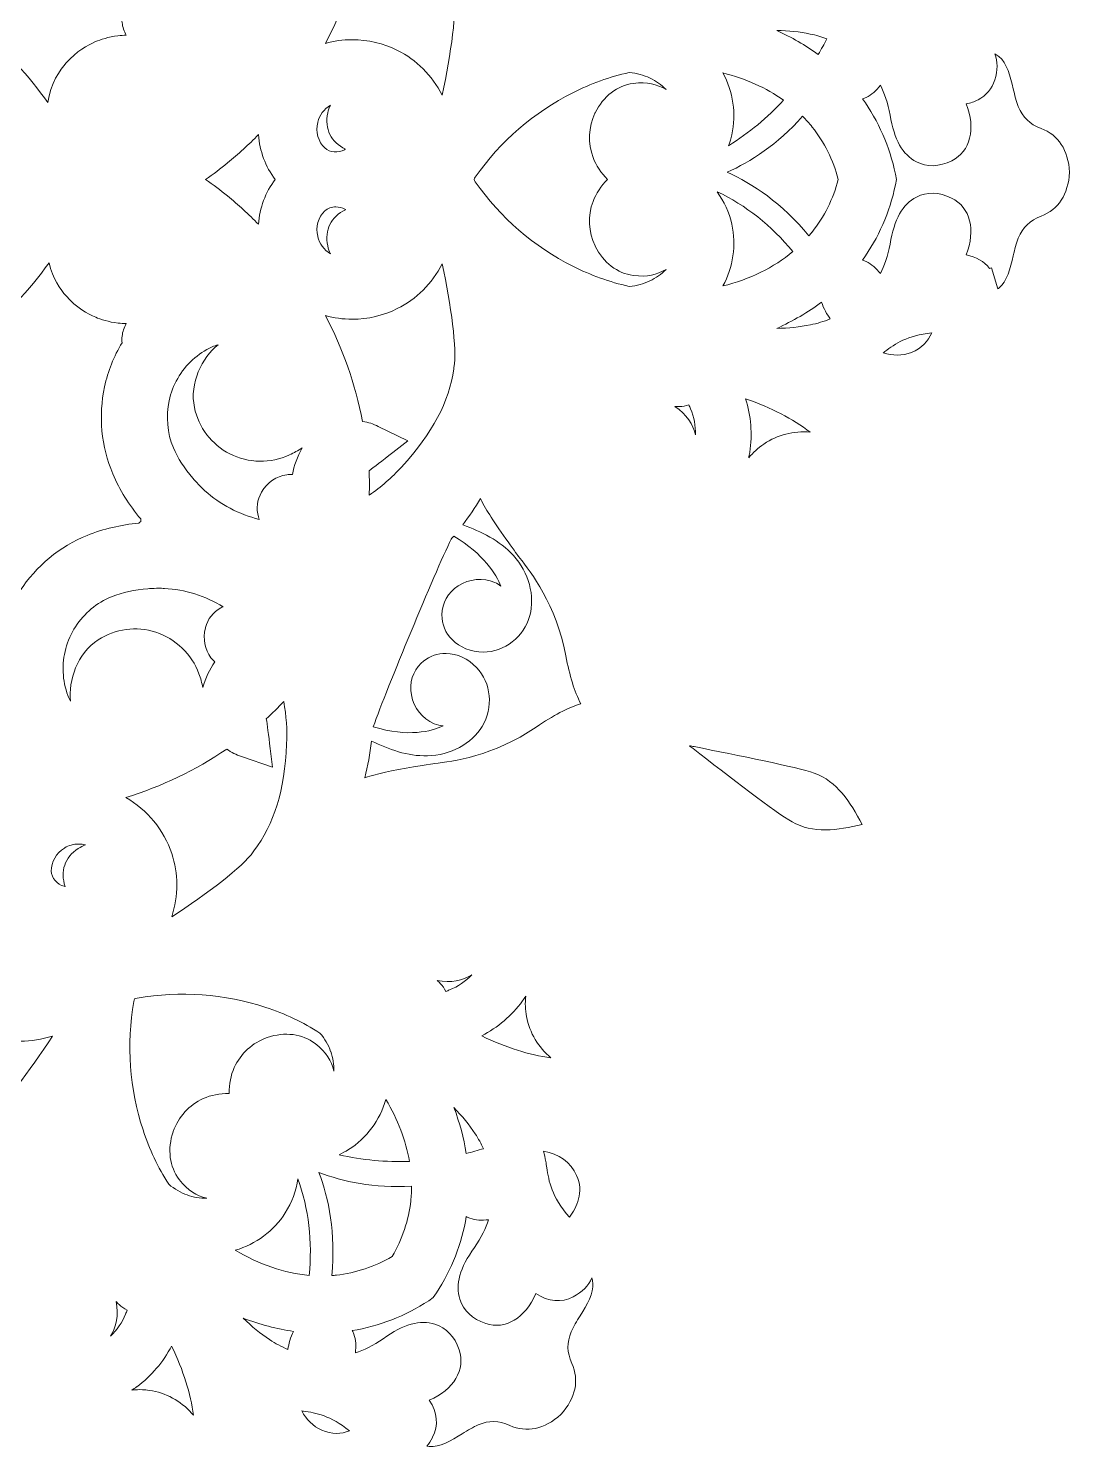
# Model space of a CAD drawing. Header units: millimetres. Extents: x -880 to 1612, y -870 to 417.
# Drawn here: x 793 to 969.1, y -126.2 to 113.9 of the extents above; entities that cross this region are included whole.
import ezdxf

# ---------------------------------------------------------------- set-up
doc = ezdxf.new("R2010")
doc.units = ezdxf.units.MM
doc.header["$MEASUREMENT"] = 0
doc.layers.add('Layer 6', color=7, linetype='Continuous')

msp = doc.modelspace()

# ---------------------------------------------------------------- linework, layer by layer
at = {"layer": 'Layer 6', "lineweight": 0}
for points, knots in [([(707.45, 221.88), (712.34, 220.82), (717.57, 221.31), (722.17, 223.27), (724.89, 224.44), (727.46, 226.03), (729.81, 227.99), (729.95, 227.99), (730.09, 228), (730.23, 228.01), (730.33, 227.91), (730.42, 227.8), (730.51, 227.69), (730.79, 224.65), (731.49, 221.7), (732.59, 218.93), (734.45, 214.31), (737.8, 210.28), (741.99, 207.57), (744.26, 206.1), (746.74, 205.04), (749.38, 204.39), (749.61, 204.11), (749.87, 203.85), (750.15, 203.63), (750.74, 203.14), (751.43, 202.8), (752.16, 202.61), (751.83, 202.28), (751.52, 201.93), (751.22, 201.55), (750.2, 200.26), (749.58, 199.01), (749.24, 198.17), (748.71, 196.84), (748.1, 194.72), (748.27, 192.15), (748.38, 190.33), (748.98, 186.86), (751.84, 184.08), (754.33, 181.58), (758.02, 180.28), (761.44, 180.66), (762.03, 180.71), (762.62, 180.81), (763.2, 180.96), (763.2, 180.96), (762.03, 178), (762.03, 178), (762.03, 178), (764.99, 179.17), (764.99, 179.17), (764.84, 178.59), (764.74, 178.02), (764.7, 177.45), (764.31, 173.99), (765.61, 170.3), (768.09, 167.83), (770.9, 164.95), (774.34, 164.35), (776.14, 164.24), (778.75, 164.07), (780.89, 164.68), (782.23, 165.22), (783.05, 165.56), (784.31, 166.18), (785.61, 167.21), (785.97, 167.5), (786.32, 167.8), (786.64, 168.12), (786.83, 167.39), (787.18, 166.7), (787.66, 166.12), (787.89, 165.83), (788.14, 165.58), (788.42, 165.35), (789.07, 162.71), (790.13, 160.23), (791.6, 157.97), (794.31, 153.77), (798.35, 150.42), (802.99, 148.54), (805.74, 147.45), (808.68, 146.76), (811.73, 146.48), (811.83, 146.39), (811.94, 146.29), (812.05, 146.2), (812.04, 146.06), (812.03, 145.92), (812.02, 145.78), (810.06, 143.42), (808.47, 140.85), (807.28, 138.11), (805.34, 133.53), (804.85, 128.31), (805.91, 123.43), (806.47, 120.79), (807.47, 118.28), (808.88, 115.96), (808.84, 115.6), (808.84, 115.23), (808.88, 114.87), (808.96, 114.11), (809.2, 113.38), (809.59, 112.74), (809.12, 112.73), (808.65, 112.7), (808.18, 112.65), (806.55, 112.46), (805.22, 112.01), (804.39, 111.66), (803.07, 111.1), (801.14, 110.02), (799.44, 108.08), (798.39, 106.9), (796.72, 104.56), (796.33, 101.34), (793.12, 105.83), (789.4, 110.2), (784.35, 112.88), (782.28, 113.97), (780.06, 114.71), (777.75, 115.07), (779.59, 116.53), (781.15, 118.25), (782.42, 120.23), (785.8, 125.49), (786.79, 131.73), (787.36, 137.7), (787.6, 140.24), (787.76, 142.83), (787.92, 145.34), (787.92, 145.34), (787.92, 145.41), (787.92, 145.41), (787.97, 146.13), (788.02, 146.87), (788.06, 147.61), (788.15, 148.1), (788.81, 151.92), (789.16, 153.32), (789.16, 153.32), (789.51, 154.73), (789.51, 154.73), (789.51, 154.73), (788.11, 155.15), (788.11, 155.15), (786.73, 155.56), (783.09, 156.94), (782.63, 157.12), (782.02, 157.43), (781.42, 157.74), (780.81, 158.04), (780.81, 158.04), (780.6, 158.15), (780.6, 158.15), (778.37, 159.29), (776.07, 160.47), (773.75, 161.55), (768.33, 164.1), (762.45, 166.43), (756.2, 166.2), (753.86, 166.11), (751.57, 165.64), (749.39, 164.8), (750.25, 166.98), (750.75, 169.26), (750.86, 171.6), (751.15, 177.84), (748.89, 183.75), (746.4, 189.2), (745.33, 191.53), (744.18, 193.85), (743.06, 196.1), (742.73, 196.76), (742.39, 197.44), (742.06, 198.13), (741.9, 198.57), (740.98, 201.2), (740.61, 202.2), (740.61, 202.2), (740.18, 203.37), (740.18, 203.37), (740.18, 203.37), (738.94, 203.17), (738.94, 203.17), (737.89, 203.01), (735.13, 202.52), (734.68, 202.43), (733.96, 202.39), (733.24, 202.36), (732.51, 202.32), (732.51, 202.32), (732.42, 202.31), (732.42, 202.31), (729.92, 202.19), (727.33, 202.05), (724.78, 201.84), (718.81, 201.33), (712.55, 200.4), (707.25, 197.08), (705.27, 195.84), (703.53, 194.29), (702.05, 192.47), (701.71, 194.78), (701, 197), (699.93, 199.09), (697.06, 204.64), (692.15, 208.62), (687.27, 212.1), (687.06, 212.24), (686.86, 212.39), (686.65, 212.54), (689.22, 213.14), (691.08, 214.49), (692.09, 215.39), (694.05, 217.11), (695.13, 219.04), (695.7, 220.37), (696.04, 221.2), (696.49, 222.52), (696.69, 224.18), (696.74, 224.64), (696.76, 225.1), (696.77, 225.55), (697.42, 225.17), (698.14, 224.93), (698.89, 224.85), (699.25, 224.81), (699.62, 224.81), (699.99, 224.85), (702.31, 223.44), (704.81, 222.44), (707.45, 221.88)], [0, 0, 0, 0, 1, 1, 1, 2, 2, 2, 3, 3, 3, 4, 4, 4, 5, 5, 5, 6, 6, 6, 7, 7, 7, 8, 8, 8, 9, 9, 9, 10, 10, 10, 11, 11, 11, 12, 12, 12, 13, 13, 13, 14, 14, 14, 15, 15, 15, 16, 16, 16, 17, 17, 17, 18, 18, 18, 19, 19, 19, 20, 20, 20, 21, 21, 21, 22, 22, 22, 23, 23, 23, 24, 24, 24, 25, 25, 25, 26, 26, 26, 27, 27, 27, 28, 28, 28, 29, 29, 29, 30, 30, 30, 31, 31, 31, 32, 32, 32, 33, 33, 33, 34, 34, 34, 35, 35, 35, 36, 36, 36, 37, 37, 37, 38, 38, 38, 39, 39, 39, 40, 40, 40, 41, 41, 41, 42, 42, 42, 43, 43, 43, 44, 44, 44, 45, 45, 45, 46, 46, 46, 47, 47, 47, 48, 48, 48, 49, 49, 49, 50, 50, 50, 51, 51, 51, 52, 52, 52, 53, 53, 53, 54, 54, 54, 55, 55, 55, 56, 56, 56, 57, 57, 57, 58, 58, 58, 59, 59, 59, 60, 60, 60, 61, 61, 61, 62, 62, 62, 63, 63, 63, 64, 64, 64, 65, 65, 65, 66, 66, 66, 67, 67, 67, 68, 68, 68, 69, 69, 69, 70, 70, 70, 71, 71, 71, 72, 72, 72, 73, 73, 73, 74, 74, 74, 75, 75, 75, 76, 76, 76, 77, 77, 77, 78, 78, 78, 78]), ([(849.56, 129.26), (850.48, 129.42), (851.36, 129.7), (852.2, 130.11), (852.2, 130.11), (857.19, 132.55), (857.19, 132.55), (857.19, 132.55), (854.69, 134.52), (854.69, 134.52), (852.76, 136.03), (851.48, 137.02), (850.65, 137.61), (850.72, 138.97), (850.73, 140.36), (850.67, 141.76), (852.69, 140.36), (854.52, 138.76), (856.13, 137), (861.41, 131.22), (864.21, 125.93), (864.96, 120.34), (864.96, 120.34), (864.99, 120.15), (864.99, 120.15), (865.57, 117.07), (864.5, 109.59), (863.03, 102.62), (861.3, 105.95), (858.63, 108.63), (855.45, 110.18), (853.12, 111.36), (850.47, 111.98), (847.79, 111.98), (846.23, 111.98), (844.72, 111.78), (843.26, 111.37), (846.22, 116.98), (848.33, 122.98), (849.56, 129.26)], [0, 0, 0, 0, 1, 1, 1, 2, 2, 2, 3, 3, 3, 4, 4, 4, 5, 5, 5, 6, 6, 6, 7, 7, 7, 8, 8, 8, 9, 9, 9, 10, 10, 10, 11, 11, 11, 12, 12, 12, 13, 13, 13, 13]), ([(928.1, 112.14), (927.63, 111.25), (927.14, 110.37), (926.62, 109.5), (924.48, 111.06), (922.11, 112.42), (919.6, 113.54), (921.59, 113.51), (923.48, 113.32), (925.28, 112.95), (926.26, 112.75), (927.2, 112.48), (928.1, 112.14)], [0, 0, 0, 0, 1, 1, 1, 2, 2, 2, 3, 3, 3, 4, 4, 4, 4]), ([(964.32, 82.14), (962.4, 81.4), (961.21, 80.26), (960.47, 78.43), (960.12, 77.56), (959.87, 76.54), (959.62, 75.45), (959.11, 73.31), (958.58, 71.09), (957.17, 69.98), (957.12, 69.93), (957.07, 69.9), (957.01, 69.86), (957.01, 69.86), (955.92, 73.4), (955.92, 73.4), (955.92, 73.4), (955.59, 73.3), (955.59, 73.3), (954.69, 74.48), (953.32, 75.28), (951.65, 75.6), (953.3, 79.77), (952.35, 83.63), (949.18, 85.2), (947.04, 86.24), (945.03, 86.3), (943.22, 85.36), (940.89, 84.16), (939.48, 81.64), (938.78, 77.43), (938.44, 75.4), (937.79, 73.71), (937.14, 72.42), (936.47, 73.33), (935.64, 74.03), (934.73, 74.47), (934.53, 74.56), (934.33, 74.64), (934.12, 74.71), (936.8, 78.45), (938.71, 82.81), (939.68, 87.43), (939.68, 87.43), (939.87, 88.35), (939.87, 88.35), (939.87, 88.35), (939.68, 89.27), (939.68, 89.27), (938.71, 93.89), (936.8, 98.25), (934.12, 101.99), (934.33, 102.06), (934.53, 102.14), (934.73, 102.23), (935.64, 102.67), (936.47, 103.37), (937.14, 104.28), (937.79, 102.99), (938.44, 101.29), (938.78, 99.25), (939.48, 95.05), (940.89, 92.54), (943.22, 91.34), (945.03, 90.4), (947.05, 90.46), (949.22, 91.52), (952.37, 93.08), (953.3, 96.94), (951.65, 101.12), (952.38, 101.26), (953.05, 101.49), (953.65, 101.81), (955.04, 102.54), (956.05, 103.74), (956.49, 105.18), (956.99, 106.81), (956.99, 108.29), (956.5, 109.6), (956.73, 109.47), (956.95, 109.32), (957.17, 109.14), (958.58, 108.02), (959.11, 105.81), (959.62, 103.66), (959.87, 102.58), (960.12, 101.56), (960.47, 100.68), (961.21, 98.86), (962.39, 97.72), (964.32, 96.98), (967.27, 95.84), (968.89, 93.35), (969.15, 89.56), (968.89, 85.77), (967.27, 83.28), (964.32, 82.14)], [0, 0, 0, 0, 1, 1, 1, 2, 2, 2, 3, 3, 3, 4, 4, 4, 5, 5, 5, 6, 6, 6, 7, 7, 7, 8, 8, 8, 9, 9, 9, 10, 10, 10, 11, 11, 11, 12, 12, 12, 13, 13, 13, 14, 14, 14, 15, 15, 15, 16, 16, 16, 17, 17, 17, 18, 18, 18, 19, 19, 19, 20, 20, 20, 21, 21, 21, 22, 22, 22, 23, 23, 23, 24, 24, 24, 25, 25, 25, 26, 26, 26, 27, 27, 27, 28, 28, 28, 29, 29, 29, 30, 30, 30, 31, 31, 31, 32, 32, 32, 32]), ([(888.54, 92.06), (889.06, 90.7), (889.9, 89.44), (890.99, 88.35), (889.89, 87.26), (889.05, 85.99), (888.53, 84.61), (887.63, 82.2), (887.75, 79.47), (888.87, 77.12), (888.87, 77.12), (888.89, 77.07), (888.89, 77.07), (890.29, 74.27), (892.64, 72.46), (895.34, 72.11), (897.78, 71.79), (899.25, 72.23), (900.88, 73.14), (900.09, 72.34), (899.15, 71.67), (898.14, 71.19), (897.11, 70.69), (895.91, 70.37), (894.66, 70.26), (891.34, 71), (888.13, 72.15), (885.09, 73.68), (878.56, 76.97), (872.87, 81.9), (868.61, 87.95), (868.54, 88.08), (868.48, 88.22), (868.41, 88.35), (868.47, 88.48), (868.54, 88.61), (868.61, 88.75), (872.86, 94.79), (878.57, 99.73), (885.1, 103.02), (888.13, 104.55), (891.34, 105.7), (894.66, 106.44), (895.91, 106.33), (897.12, 106.01), (898.17, 105.5), (899.17, 105.02), (900.1, 104.35), (900.88, 103.56), (899.27, 104.46), (897.81, 104.91), (895.34, 104.59), (892.64, 104.24), (890.29, 102.43), (888.88, 99.6), (888.88, 99.6), (888.86, 99.56), (888.86, 99.56), (887.75, 97.23), (887.63, 94.5), (888.54, 92.06)], [0, 0, 0, 0, 1, 1, 1, 2, 2, 2, 3, 3, 3, 4, 4, 4, 5, 5, 5, 6, 6, 6, 7, 7, 7, 8, 8, 8, 9, 9, 9, 10, 10, 10, 11, 11, 11, 12, 12, 12, 13, 13, 13, 14, 14, 14, 15, 15, 15, 16, 16, 16, 17, 17, 17, 18, 18, 18, 19, 19, 19, 20, 20, 20, 20]), ([(920.77, 101.75), (918.03, 98.81), (914.91, 96.22), (911.46, 94.06), (911.68, 94.66), (911.87, 95.28), (912.01, 95.91), (912.8, 99.43), (912.25, 103.2), (910.49, 106.37), (914.32, 105.42), (917.83, 103.83), (920.77, 101.75)], [0, 0, 0, 0, 1, 1, 1, 2, 2, 2, 3, 3, 3, 4, 4, 4, 4]), ([(841.96, 97.99), (841.96, 97.99), (841.98, 98.06), (841.98, 98.06), (842.24, 99.2), (843.02, 100.22), (844.12, 100.92), (843.92, 100.51), (843.76, 100.07), (843.66, 99.6), (843.09, 96.88), (844.2, 94.67), (846.66, 93.48), (846.64, 93.46), (846.62, 93.45), (846.61, 93.45), (846.61, 93.45), (846.5, 93.38), (846.5, 93.38), (845.51, 92.76), (843.98, 92.9), (843.15, 93.68), (842.05, 94.71), (841.57, 96.44), (841.96, 97.99)], [0, 0, 0, 0, 1, 1, 1, 2, 2, 2, 3, 3, 3, 4, 4, 4, 5, 5, 5, 6, 6, 6, 7, 7, 7, 8, 8, 8, 8]), ([(925.6, 97.22), (927.63, 94.69), (929.16, 91.63), (930.02, 88.35), (929.16, 85.07), (927.63, 82), (925.58, 79.45), (925.58, 79.45), (925.57, 79.44), (925.57, 79.44), (925.41, 79.23), (925.23, 79.03), (925.05, 78.82), (920.48, 84.37), (915.51, 87.64), (911.23, 89.56), (915.17, 91.33), (919.71, 94.25), (923.97, 99.04), (924.55, 98.46), (925.1, 97.86), (925.6, 97.22)], [0, 0, 0, 0, 1, 1, 1, 2, 2, 2, 3, 3, 3, 4, 4, 4, 5, 5, 5, 6, 6, 6, 7, 7, 7, 7]), ([(834.78, 88.35), (833.12, 86.18), (832.14, 83.54), (831.95, 80.77), (830.28, 82.46), (828.53, 84.06), (826.7, 85.56), (825.51, 86.52), (824.28, 87.46), (823.01, 88.35), (824.28, 89.24), (825.51, 90.18), (826.7, 91.15), (828.53, 92.64), (830.28, 94.24), (831.95, 95.93), (832.14, 93.16), (833.12, 90.51), (834.78, 88.35)], [0, 0, 0, 0, 1, 1, 1, 2, 2, 2, 3, 3, 3, 4, 4, 4, 5, 5, 5, 6, 6, 6, 6]), ([(910.49, 70.33), (912.25, 73.49), (912.8, 77.25), (912.01, 80.79), (911.57, 82.78), (910.71, 84.65), (909.51, 86.28), (914.37, 84), (918.7, 80.56), (922.33, 76.15), (919.12, 73.47), (915.03, 71.45), (910.49, 70.33)], [0, 0, 0, 0, 1, 1, 1, 2, 2, 2, 3, 3, 3, 4, 4, 4, 4]), ([(841.96, 78.73), (841.57, 80.26), (842.05, 81.99), (843.16, 83.03), (843.16, 83.03), (843.16, 83.03), (843.16, 83.03), (843.62, 83.46), (844.31, 83.71), (845.05, 83.71), (845.59, 83.71), (846.1, 83.57), (846.53, 83.3), (846.53, 83.3), (846.64, 83.24), (846.64, 83.24), (846.64, 83.23), (846.65, 83.23), (846.66, 83.23), (844.19, 82.03), (843.09, 79.81), (843.67, 77.1), (843.77, 76.63), (843.92, 76.19), (844.12, 75.77), (843.03, 76.47), (842.24, 77.51), (841.97, 78.67), (841.97, 78.67), (841.96, 78.73), (841.96, 78.73)], [0, 0, 0, 0, 1, 1, 1, 2, 2, 2, 3, 3, 3, 4, 4, 4, 5, 5, 5, 6, 6, 6, 7, 7, 7, 8, 8, 8, 9, 9, 9, 10, 10, 10, 10]), ([(791.6, 18.74), (790.14, 16.47), (789.07, 13.99), (788.42, 11.35), (788.14, 11.12), (787.88, 10.86), (787.65, 10.58), (787.17, 9.99), (786.83, 9.3), (786.65, 8.57), (786.31, 8.9), (785.96, 9.21), (785.59, 9.51), (784.3, 10.53), (783.04, 11.15), (782.21, 11.49), (780.87, 12.03), (778.75, 12.63), (776.18, 12.46), (774.36, 12.35), (770.9, 11.75), (768.11, 8.89), (765.62, 6.4), (764.31, 2.71), (764.69, -0.71), (764.74, -1.3), (764.84, -1.89), (764.99, -2.47), (764.99, -2.47), (762.03, -1.3), (762.03, -1.3), (762.03, -1.3), (763.2, -4.26), (763.2, -4.26), (762.63, -4.11), (762.05, -4.01), (761.48, -3.97), (758.02, -3.58), (754.33, -4.88), (751.86, -7.36), (748.98, -10.16), (748.38, -13.61), (748.28, -15.4), (748.1, -18.01), (748.71, -20.15), (749.25, -21.49), (749.59, -22.32), (750.21, -23.58), (751.24, -24.88), (751.53, -25.24), (751.84, -25.58), (752.16, -25.91), (751.42, -26.1), (750.74, -26.44), (750.15, -26.92), (749.87, -27.15), (749.61, -27.41), (749.38, -27.69), (746.75, -28.33), (744.27, -29.4), (742, -30.87), (737.8, -33.57), (734.45, -37.62), (732.57, -42.26), (731.49, -45.01), (730.79, -47.95), (730.51, -50.99), (730.42, -51.1), (730.33, -51.21), (730.23, -51.31), (730.09, -51.3), (729.95, -51.29), (729.81, -51.29), (727.45, -49.33), (724.88, -47.74), (722.14, -46.55), (717.56, -44.61), (712.34, -44.12), (707.46, -45.18), (704.82, -45.74), (702.31, -46.74), (699.99, -48.15), (699.63, -48.11), (699.27, -48.11), (698.91, -48.15), (698.15, -48.23), (697.42, -48.47), (696.77, -48.86), (696.76, -48.39), (696.73, -47.92), (696.68, -47.45), (696.49, -45.82), (696.04, -44.49), (695.69, -43.66), (695.13, -42.34), (694.05, -40.41), (692.11, -38.71), (691.03, -37.74), (688.95, -36.24), (686.1, -35.72), (690.97, -32.32), (695.85, -28.41), (698.75, -22.94), (699.85, -20.87), (700.58, -18.66), (700.95, -16.34), (702.4, -18.18), (704.13, -19.74), (706.1, -21.01), (711.36, -24.39), (717.61, -25.38), (723.57, -25.95), (726.12, -26.19), (728.72, -26.35), (731.22, -26.51), (731.22, -26.51), (731.43, -26.52), (731.43, -26.52), (732.1, -26.57), (732.79, -26.61), (733.48, -26.65), (733.93, -26.74), (736.67, -27.26), (737.72, -27.44), (737.72, -27.44), (738.96, -27.65), (738.96, -27.65), (738.96, -27.65), (739.4, -26.48), (739.4, -26.48), (739.78, -25.49), (740.74, -22.85), (740.89, -22.42), (741.22, -21.77), (741.55, -21.12), (741.87, -20.49), (741.87, -20.49), (741.92, -20.4), (741.92, -20.4), (743.06, -18.17), (744.23, -15.87), (745.33, -13.54), (747.87, -8.12), (750.2, -2.24), (749.97, 4.01), (749.88, 6.35), (749.42, 8.63), (748.57, 10.82), (750.75, 9.96), (753.03, 9.46), (755.37, 9.35), (761.61, 9.06), (767.52, 11.32), (772.97, 13.81), (775.3, 14.88), (777.62, 16.03), (779.87, 17.15), (780.54, 17.48), (781.22, 17.82), (781.91, 18.16), (782.37, 18.33), (786.01, 19.67), (787.4, 20.07), (787.4, 20.07), (788.79, 20.47), (788.79, 20.47), (788.79, 20.47), (788.46, 21.88), (788.46, 21.88), (788.13, 23.29), (787.51, 27.13), (787.43, 27.62), (787.39, 28.36), (787.35, 29.1), (787.31, 29.82), (787.31, 29.82), (787.31, 29.89), (787.31, 29.89), (787.18, 32.38), (787.05, 34.96), (786.83, 37.52), (786.32, 43.5), (785.4, 49.75), (782.07, 55.05), (780.83, 57.03), (779.28, 58.77), (777.46, 60.25), (779.78, 60.59), (782, 61.3), (784.08, 62.37), (789.33, 65.09), (793.18, 69.63), (796.52, 74.24), (797.1, 71.6), (798.5, 69.68), (799.41, 68.65), (801.13, 66.68), (803.08, 65.6), (804.41, 65.03), (805.23, 64.69), (806.56, 64.24), (808.21, 64.05), (808.67, 64), (809.13, 63.97), (809.59, 63.96), (809.2, 63.32), (808.96, 62.59), (808.88, 61.84), (808.84, 61.47), (808.84, 61.11), (808.88, 60.74), (807.47, 58.42), (806.47, 55.92), (805.91, 53.28), (804.85, 48.39), (805.34, 43.17), (807.3, 38.56), (808.47, 35.84), (810.06, 33.28), (812.02, 30.92), (812.03, 30.78), (812.04, 30.64), (812.05, 30.5), (811.94, 30.41), (811.83, 30.31), (811.73, 30.22), (808.68, 29.94), (805.73, 29.24), (802.96, 28.15), (798.34, 26.28), (794.31, 22.94), (791.6, 18.74)], [0, 0, 0, 0, 1, 1, 1, 2, 2, 2, 3, 3, 3, 4, 4, 4, 5, 5, 5, 6, 6, 6, 7, 7, 7, 8, 8, 8, 9, 9, 9, 10, 10, 10, 11, 11, 11, 12, 12, 12, 13, 13, 13, 14, 14, 14, 15, 15, 15, 16, 16, 16, 17, 17, 17, 18, 18, 18, 19, 19, 19, 20, 20, 20, 21, 21, 21, 22, 22, 22, 23, 23, 23, 24, 24, 24, 25, 25, 25, 26, 26, 26, 27, 27, 27, 28, 28, 28, 29, 29, 29, 30, 30, 30, 31, 31, 31, 32, 32, 32, 33, 33, 33, 34, 34, 34, 35, 35, 35, 36, 36, 36, 37, 37, 37, 38, 38, 38, 39, 39, 39, 40, 40, 40, 41, 41, 41, 42, 42, 42, 43, 43, 43, 44, 44, 44, 45, 45, 45, 46, 46, 46, 47, 47, 47, 48, 48, 48, 49, 49, 49, 50, 50, 50, 51, 51, 51, 52, 52, 52, 53, 53, 53, 54, 54, 54, 55, 55, 55, 56, 56, 56, 57, 57, 57, 58, 58, 58, 59, 59, 59, 60, 60, 60, 61, 61, 61, 62, 62, 62, 63, 63, 63, 64, 64, 64, 65, 65, 65, 66, 66, 66, 67, 67, 67, 68, 68, 68, 69, 69, 69, 70, 70, 70, 71, 71, 71, 72, 72, 72, 73, 73, 73, 74, 74, 74, 75, 75, 75, 76, 76, 76, 77, 77, 77, 77]), ([(843.26, 65.32), (844.71, 64.92), (846.23, 64.71), (847.78, 64.71), (850.46, 64.71), (853.11, 65.34), (855.42, 66.51), (858.63, 68.07), (861.3, 70.75), (863.04, 74.08), (864.5, 67.11), (865.57, 59.62), (864.99, 56.52), (864.99, 56.52), (864.96, 56.31), (864.96, 56.31), (864.21, 50.76), (861.41, 45.48), (856.13, 39.7), (854.52, 37.94), (852.69, 36.34), (850.67, 34.94), (850.73, 36.34), (850.72, 37.73), (850.65, 39.09), (851.48, 39.68), (852.76, 40.67), (854.69, 42.18), (854.69, 42.18), (857.18, 44.15), (857.18, 44.15), (857.18, 44.15), (852.2, 46.59), (852.2, 46.59), (851.38, 46.99), (850.5, 47.27), (849.56, 47.43), (848.33, 53.71), (846.22, 59.72), (843.26, 65.32)], [0, 0, 0, 0, 1, 1, 1, 2, 2, 2, 3, 3, 3, 4, 4, 4, 5, 5, 5, 6, 6, 6, 7, 7, 7, 8, 8, 8, 9, 9, 9, 10, 10, 10, 11, 11, 11, 12, 12, 12, 13, 13, 13, 13]), ([(925.29, 63.75), (925.29, 63.75), (925.29, 63.75), (925.29, 63.75), (923.48, 63.38), (921.6, 63.19), (919.6, 63.16), (922.34, 64.38), (924.9, 65.88), (927.19, 67.61), (927.53, 66.49), (928.12, 65.52), (928.65, 64.76), (927.59, 64.33), (926.46, 63.99), (925.29, 63.75)], [0, 0, 0, 0, 1, 1, 1, 2, 2, 2, 3, 3, 3, 4, 4, 4, 5, 5, 5, 5]), ([(837.69, 38.46), (837.37, 38.47), (837.04, 38.45), (836.72, 38.4), (834.95, 38.15), (833.52, 37.16), (832.46, 35.44), (831.7, 34.18), (831.52, 32.7), (831.95, 31.26), (831.99, 31.12), (832.03, 30.99), (832.08, 30.86), (828.66, 31.7), (825.45, 33.38), (822.86, 35.7), (822.42, 36.09), (821.17, 37.43), (820.87, 37.77), (820.87, 37.77), (820.82, 37.83), (820.82, 37.83), (819.42, 39.48), (818.32, 41.21), (817.56, 42.98), (816.51, 45.46), (816.25, 48.28), (816.83, 50.93), (817.39, 53.56), (818.8, 56.01), (820.8, 57.83), (821.77, 58.73), (822.89, 59.47), (824.12, 60.04), (824.44, 60.18), (824.78, 60.3), (825.13, 60.4), (822.37, 58.19), (820.24, 53.92), (821.11, 49.76), (821.82, 46.39), (824, 43.53), (827.1, 41.93), (830.25, 40.34), (834.02, 40.28), (837.18, 41.76), (837.94, 42.1), (838.66, 42.5), (839.34, 42.96), (838.5, 41.48), (837.95, 39.97), (837.69, 38.46)], [0, 0, 0, 0, 1, 1, 1, 2, 2, 2, 3, 3, 3, 4, 4, 4, 5, 5, 5, 6, 6, 6, 7, 7, 7, 8, 8, 8, 9, 9, 9, 10, 10, 10, 11, 11, 11, 12, 12, 12, 13, 13, 13, 14, 14, 14, 15, 15, 15, 16, 16, 16, 17, 17, 17, 17]), ([(942.41, 59.09), (940.85, 58.49), (939.19, 58.5), (937.63, 59.05), (937.72, 59.11), (937.8, 59.17), (937.89, 59.24), (939.66, 60.53), (941.66, 61.99), (945.83, 62.38), (945.21, 61.03), (944.17, 59.76), (942.41, 59.09)], [0, 0, 0, 0, 1, 1, 1, 2, 2, 2, 3, 3, 3, 4, 4, 4, 4]), ([(917.42, 43.6), (916.45, 42.94), (915.59, 42.15), (914.86, 41.25), (914.93, 41.56), (914.99, 41.86), (915.04, 42.17), (915.04, 42.17), (915.05, 42.22), (915.05, 42.22), (915.51, 45.27), (915.26, 48.36), (914.35, 51.26), (918.7, 49.73), (922.31, 47.86), (925.25, 45.6), (922.52, 45.85), (919.71, 45.18), (917.42, 43.6)], [0, 0, 0, 0, 1, 1, 1, 2, 2, 2, 3, 3, 3, 4, 4, 4, 5, 5, 5, 6, 6, 6, 6]), ([(902.38, 49.95), (902.62, 49.93), (902.86, 49.92), (903.11, 49.93), (903.67, 49.95), (904.21, 50.05), (904.73, 50.22), (904.83, 50.01), (904.93, 49.79), (905.02, 49.56), (905.61, 48.17), (905.9, 46.63), (905.87, 45.13), (905.46, 46.87), (904.36, 48.63), (902.38, 49.95)], [0, 0, 0, 0, 1, 1, 1, 2, 2, 2, 3, 3, 3, 4, 4, 4, 5, 5, 5, 5]), ([(875.98, 24.53), (875.98, 24.53), (876.16, 24.3), (876.16, 24.3), (877.99, 21.96), (882.29, 16.47), (883.92, 7.8), (884.57, 4.39), (885.4, 1.71), (886.45, -0.32), (884.27, -1.01), (881.79, -2.32), (878.92, -4.28), (871.63, -9.25), (864.71, -10.09), (861.75, -10.45), (861.75, -10.45), (861.44, -10.49), (861.44, -10.49), (860.88, -10.58), (855.92, -11.35), (853.42, -11.91), (852.24, -12.17), (851.08, -12.49), (849.93, -12.85), (850.45, -10.86), (850.83, -8.79), (851.07, -6.64), (854.02, -8.04), (857.1, -9.22), (860.53, -9.14), (864.37, -9.05), (868.01, -7.1), (869.79, -4.17), (871.72, -0.99), (871.32, 3.2), (868.83, 5.8), (867.42, 7.28), (865.54, 8.15), (863.68, 8.19), (863.5, 8.19), (863.32, 8.18), (863.14, 8.17), (861.75, 8.08), (860.49, 7.51), (859.46, 6.51), (858.03, 5.14), (857.44, 3.19), (857.81, 1.15), (858.21, -1.01), (859.68, -2.88), (861.65, -3.71), (862.18, -3.94), (862.69, -4.05), (863.18, -4.07), (861.21, -5), (857.3, -6.05), (851.37, -4.23), (853.7, 2.35), (861.69, 21.62), (864.54, 27.53), (864.69, 27.7), (864.83, 27.86), (864.97, 28.03), (870.07, 24.97), (872.14, 21.56), (872.95, 19.55), (872.66, 19.79), (872.31, 20), (871.91, 20.17), (869.95, 21.03), (867.59, 20.81), (865.74, 19.61), (864, 18.48), (863, 16.7), (862.98, 14.72), (862.97, 13.1), (863.56, 11.64), (864.68, 10.51), (865.98, 9.19), (867.91, 8.42), (869.95, 8.42), (873.55, 8.4), (876.87, 11), (877.84, 14.59), (878.74, 17.9), (877.66, 21.87), (875.07, 24.73), (872.71, 27.33), (869.64, 28.75), (866.51, 29.95), (867.61, 31.39), (868.61, 32.87), (869.49, 34.36), (870.04, 33.29), (870.65, 32.24), (871.29, 31.23), (872.73, 28.96), (875.95, 24.57), (875.98, 24.53)], [0, 0, 0, 0, 1, 1, 1, 2, 2, 2, 3, 3, 3, 4, 4, 4, 5, 5, 5, 6, 6, 6, 7, 7, 7, 8, 8, 8, 9, 9, 9, 10, 10, 10, 11, 11, 11, 12, 12, 12, 13, 13, 13, 14, 14, 14, 15, 15, 15, 16, 16, 16, 17, 17, 17, 18, 18, 18, 19, 19, 19, 20, 20, 20, 21, 21, 21, 22, 22, 22, 23, 23, 23, 24, 24, 24, 25, 25, 25, 26, 26, 26, 27, 27, 27, 28, 28, 28, 29, 29, 29, 30, 30, 30, 31, 31, 31, 32, 32, 32, 33, 33, 33, 33]), ([(804.83, 10.47), (801.27, 8.14), (799.76, 3.62), (800.16, 0.09), (799.98, 0.4), (799.83, 0.73), (799.71, 1.05), (799.23, 2.34), (798.96, 3.67), (798.91, 5.01), (798.78, 7.69), (799.52, 10.42), (801, 12.69), (802.45, 14.96), (804.61, 16.76), (807.08, 17.76), (808.96, 18.5), (811.03, 18.96), (813.24, 19.13), (813.24, 19.13), (813.49, 19.15), (813.49, 19.15), (814.07, 19.18), (814.58, 19.2), (815.06, 19.2), (815.4, 19.2), (815.73, 19.19), (816.04, 19.17), (819.5, 18.99), (822.95, 17.9), (825.96, 16.08), (825.83, 16.02), (825.7, 15.96), (825.58, 15.89), (824.26, 15.18), (823.34, 14), (822.98, 12.56), (822.98, 12.56), (822.97, 12.51), (822.97, 12.51), (822.52, 10.58), (822.84, 8.88), (823.91, 7.46), (824.1, 7.2), (824.32, 6.96), (824.55, 6.73), (823.66, 5.48), (822.99, 4.03), (822.53, 2.39), (822.38, 3.19), (822.16, 3.98), (821.87, 4.74), (820.67, 8.04), (817.94, 10.67), (814.57, 11.78), (811.27, 12.83), (807.72, 12.36), (804.83, 10.47)], [0, 0, 0, 0, 1, 1, 1, 2, 2, 2, 3, 3, 3, 4, 4, 4, 5, 5, 5, 6, 6, 6, 7, 7, 7, 8, 8, 8, 9, 9, 9, 10, 10, 10, 11, 11, 11, 12, 12, 12, 13, 13, 13, 14, 14, 14, 15, 15, 15, 16, 16, 16, 17, 17, 17, 18, 18, 18, 19, 19, 19, 19]), ([(836.71, -7.18), (836.71, -7.18), (836.71, -7.18), (836.71, -7.18), (836.36, -15), (834.6, -20.72), (831.17, -25.21), (831.17, -25.21), (831.07, -25.36), (831.07, -25.36), (829.3, -27.95), (823.25, -32.48), (817.28, -36.37), (818.41, -32.79), (818.42, -29.01), (817.27, -25.66), (815.97, -21.7), (813.12, -18.26), (809.49, -16.2), (815.55, -14.33), (821.29, -11.58), (826.6, -8), (827.36, -8.54), (828.19, -8.97), (829.06, -9.27), (829.06, -9.27), (834.3, -11.08), (834.3, -11.08), (834.3, -11.08), (833.93, -7.91), (833.93, -7.91), (833.64, -5.48), (833.43, -3.88), (833.27, -2.88), (834.28, -1.96), (835.27, -0.98), (836.22, 0.05), (836.65, -2.37), (836.82, -4.8), (836.71, -7.18)], [0, 0, 0, 0, 1, 1, 1, 2, 2, 2, 3, 3, 3, 4, 4, 4, 5, 5, 5, 6, 6, 6, 7, 7, 7, 8, 8, 8, 9, 9, 9, 10, 10, 10, 11, 11, 11, 12, 12, 12, 13, 13, 13, 13]), ([(905.64, -7.59), (912.98, -9.05), (923.03, -11.04), (925.95, -12.07), (929.8, -13.44), (932.03, -16.9), (934.05, -20.74), (929.82, -21.74), (925.75, -22.33), (922.19, -20.31), (919.5, -18.79), (911.4, -12.51), (905.48, -7.93), (905.26, -7.76), (905.04, -7.59), (904.83, -7.43), (905.09, -7.48), (905.37, -7.53), (905.64, -7.59)], [0, 0, 0, 0, 1, 1, 1, 2, 2, 2, 3, 3, 3, 4, 4, 4, 5, 5, 5, 6, 6, 6, 6]), ([(801.45, -24.81), (799.16, -26.3), (798.38, -28.69), (799.24, -31.26), (799.22, -31.25), (799.2, -31.25), (799.18, -31.24), (799.18, -31.24), (799.06, -31.21), (799.06, -31.21), (797.92, -30.96), (796.93, -29.77), (796.9, -28.63), (796.85, -27.12), (797.74, -25.56), (799.12, -24.74), (799.12, -24.74), (799.17, -24.71), (799.17, -24.71), (799.85, -24.29), (800.66, -24.07), (801.54, -24.07), (801.93, -24.07), (802.32, -24.11), (802.71, -24.2), (802.28, -24.35), (801.85, -24.55), (801.45, -24.81)], [0, 0, 0, 0, 1, 1, 1, 2, 2, 2, 3, 3, 3, 4, 4, 4, 5, 5, 5, 6, 6, 6, 7, 7, 7, 8, 8, 8, 9, 9, 9, 9]), ([(868.03, -46.2), (866.98, -47.28), (865.68, -48.17), (864.26, -48.74), (864.06, -48.83), (863.85, -48.91), (863.63, -48.98), (863.39, -48.49), (863.08, -48.04), (862.69, -47.63), (862.53, -47.45), (862.35, -47.28), (862.16, -47.12), (864.49, -47.6), (866.51, -47.14), (868.03, -46.2)], [0, 0, 0, 0, 1, 1, 1, 2, 2, 2, 3, 3, 3, 4, 4, 4, 5, 5, 5, 5]), ([(786.09, -70.33), (786.09, -70.33), (785.9, -70.47), (785.9, -70.47), (781.45, -73.87), (775.73, -75.62), (767.91, -75.98), (765.53, -76.09), (763.1, -75.92), (760.68, -75.49), (761.71, -74.54), (762.69, -73.55), (763.61, -72.53), (764.61, -72.7), (766.21, -72.91), (768.65, -73.19), (768.65, -73.19), (771.8, -73.55), (771.8, -73.55), (771.8, -73.55), (770, -68.33), (770, -68.33), (769.7, -67.46), (769.28, -66.63), (768.73, -65.87), (772.31, -60.56), (775.06, -54.82), (776.93, -48.76), (778.98, -52.38), (782.42, -55.23), (786.37, -56.53), (788.05, -57.1), (789.83, -57.4), (791.68, -57.4), (793.5, -57.4), (795.33, -57.11), (797.1, -56.55), (793.21, -62.52), (788.68, -68.57), (786.09, -70.33)], [0, 0, 0, 0, 1, 1, 1, 2, 2, 2, 3, 3, 3, 4, 4, 4, 5, 5, 5, 6, 6, 6, 7, 7, 7, 8, 8, 8, 9, 9, 9, 10, 10, 10, 11, 11, 11, 12, 12, 12, 13, 13, 13, 13]), ([(833.17, -51.69), (833.17, -51.69), (833.17, -51.69), (833.17, -51.69), (836.4, -52.75), (839.48, -54.21), (842.34, -56.03), (843.16, -56.99), (843.78, -58.07), (844.15, -59.13), (844.15, -59.13), (844.16, -59.17), (844.16, -59.17), (844.53, -60.23), (844.72, -61.36), (844.71, -62.47), (844.21, -60.69), (843.49, -59.34), (841.52, -57.82), (839.36, -56.16), (836.42, -55.78), (833.43, -56.78), (833.43, -56.78), (833.39, -56.8), (833.39, -56.8), (830.95, -57.66), (828.93, -59.51), (827.85, -61.87), (827.26, -63.19), (826.96, -64.68), (826.96, -66.23), (825.42, -66.23), (823.92, -66.53), (822.58, -67.13), (820.23, -68.2), (818.39, -70.22), (817.52, -72.67), (817.52, -72.67), (817.51, -72.72), (817.51, -72.72), (816.51, -75.69), (816.89, -78.63), (818.55, -80.8), (820.06, -82.74), (821.4, -83.47), (823.19, -83.98), (822.08, -83.99), (820.94, -83.8), (819.88, -83.42), (818.8, -83.05), (817.73, -82.42), (816.77, -81.61), (814.94, -78.75), (813.48, -75.66), (812.42, -72.43), (810.13, -65.49), (809.59, -57.97), (810.86, -50.68), (810.9, -50.54), (810.95, -50.4), (810.99, -50.26), (811.13, -50.22), (811.28, -50.17), (811.42, -50.12), (818.7, -48.86), (826.22, -49.4), (833.17, -51.69)], [0, 0, 0, 0, 1, 1, 1, 2, 2, 2, 3, 3, 3, 4, 4, 4, 5, 5, 5, 6, 6, 6, 7, 7, 7, 8, 8, 8, 9, 9, 9, 10, 10, 10, 11, 11, 11, 12, 12, 12, 13, 13, 13, 14, 14, 14, 15, 15, 15, 16, 16, 16, 17, 17, 17, 18, 18, 18, 19, 19, 19, 20, 20, 20, 21, 21, 21, 22, 22, 22, 22]), ([(876.6, -50.61), (876.6, -50.61), (876.63, -50.57), (876.63, -50.57), (876.81, -50.32), (876.98, -50.07), (877.14, -49.81), (877.02, -50.95), (877.07, -52.11), (877.29, -53.25), (877.79, -56), (879.3, -58.47), (881.42, -60.23), (877.73, -59.74), (873.86, -58.51), (869.7, -56.52), (872.41, -55.1), (874.77, -53.09), (876.6, -50.61)], [0, 0, 0, 0, 1, 1, 1, 2, 2, 2, 3, 3, 3, 4, 4, 4, 5, 5, 5, 6, 6, 6, 6]), ([(853.49, -67.28), (855.52, -70.63), (856.87, -74.21), (857.48, -77.74), (853.5, -77.88), (849.51, -77.51), (845.59, -76.62), (846.13, -76.36), (846.66, -76.07), (847.17, -75.75), (850.22, -73.81), (852.49, -70.76), (853.49, -67.28)], [0, 0, 0, 0, 1, 1, 1, 2, 2, 2, 3, 3, 3, 4, 4, 4, 4]), ([(870, -75.59), (869.04, -75.89), (868.08, -76.16), (867.1, -76.4), (866.69, -73.81), (865.98, -71.2), (865, -68.65), (866.39, -70.08), (867.59, -71.55), (868.61, -73.08), (869.14, -73.9), (869.61, -74.74), (870, -75.59)], [0, 0, 0, 0, 1, 1, 1, 2, 2, 2, 3, 3, 3, 4, 4, 4, 4]), ([(885.76, -80.12), (887.02, -82.93), (885.78, -85.53), (884.56, -87.18), (881.47, -83.68), (881.07, -81.1), (880.71, -78.81), (880.65, -78.42), (880.6, -78.07), (880.54, -77.74), (880.43, -77.17), (880.3, -76.59), (880.15, -76.02), (882.71, -76.42), (884.76, -77.88), (885.76, -80.12)], [0, 0, 0, 0, 1, 1, 1, 2, 2, 2, 3, 3, 3, 4, 4, 4, 5, 5, 5, 5]), ([(838.61, -80.67), (840.45, -85.76), (841.08, -91.29), (840.52, -97.02), (836.35, -96.65), (832.02, -95.18), (828.01, -92.76), (831.48, -91.77), (834.53, -89.5), (836.48, -86.44), (837.59, -84.69), (838.31, -82.71), (838.61, -80.67)], [0, 0, 0, 0, 1, 1, 1, 2, 2, 2, 3, 3, 3, 4, 4, 4, 4]), ([(857.71, -84.42), (857.36, -87.66), (856.27, -90.9), (854.56, -93.83), (851.64, -95.54), (848.38, -96.63), (845.12, -96.98), (844.86, -97.01), (844.6, -97.03), (844.33, -97.05), (845.04, -89.86), (843.83, -84.01), (842.16, -79.62), (846.2, -81.15), (851.46, -82.29), (857.84, -81.92), (857.84, -82.77), (857.8, -83.6), (857.71, -84.42)], [0, 0, 0, 0, 1, 1, 1, 2, 2, 2, 3, 3, 3, 4, 4, 4, 5, 5, 5, 6, 6, 6, 6]), ([(886.35, -103.86), (885.77, -104.8), (885.21, -105.7), (884.85, -106.57), (884.08, -108.38), (884.11, -110.03), (884.95, -111.91), (886.23, -114.8), (885.61, -117.71), (883.11, -120.57), (880.26, -123.07), (877.34, -123.68), (874.45, -122.4), (872.57, -121.56), (870.93, -121.53), (869.11, -122.3), (868.25, -122.67), (867.35, -123.22), (866.4, -123.8), (864.53, -124.96), (862.59, -126.15), (860.8, -125.95), (860.67, -125.94), (860.55, -125.92), (860.42, -125.89), (860.77, -125.47), (861.09, -125), (861.37, -124.47), (861.37, -124.47), (861.4, -124.41), (861.4, -124.41), (862.44, -122.43), (862.22, -120.17), (860.84, -118.14), (864.95, -116.35), (867.01, -112.96), (865.88, -109.6), (865.11, -107.35), (863.73, -105.9), (861.78, -105.27), (859.28, -104.48), (856.51, -105.26), (853.03, -107.74), (851.36, -108.94), (849.7, -109.68), (848.33, -110.13), (848.5, -109.01), (848.41, -107.93), (848.07, -106.97), (848, -106.77), (847.91, -106.57), (847.81, -106.37), (852.35, -105.62), (856.79, -103.89), (860.74, -101.31), (860.74, -101.31), (861.52, -100.79), (861.52, -100.79), (861.52, -100.79), (862.04, -100), (862.04, -100), (864.63, -96.05), (866.36, -91.61), (867.1, -87.08), (867.3, -87.18), (867.5, -87.26), (867.7, -87.34), (868.66, -87.68), (869.74, -87.77), (870.86, -87.6), (870.41, -88.97), (869.67, -90.63), (868.46, -92.31), (865.99, -95.78), (865.21, -98.56), (866.01, -101.05), (866.63, -102.99), (868.1, -104.37), (870.38, -105.16), (873.71, -106.29), (877.1, -104.22), (878.88, -100.09), (880.93, -101.48), (883.21, -101.68), (885.18, -100.64), (886.71, -99.83), (887.77, -98.77), (888.34, -97.46), (888.41, -97.71), (888.46, -97.98), (888.5, -98.26), (888.7, -100.04), (887.5, -101.98), (886.35, -103.86)], [0, 0, 0, 0, 1, 1, 1, 2, 2, 2, 3, 3, 3, 4, 4, 4, 5, 5, 5, 6, 6, 6, 7, 7, 7, 8, 8, 8, 9, 9, 9, 10, 10, 10, 11, 11, 11, 12, 12, 12, 13, 13, 13, 14, 14, 14, 15, 15, 15, 16, 16, 16, 17, 17, 17, 18, 18, 18, 19, 19, 19, 20, 20, 20, 21, 21, 21, 22, 22, 22, 23, 23, 23, 24, 24, 24, 25, 25, 25, 26, 26, 26, 27, 27, 27, 28, 28, 28, 29, 29, 29, 30, 30, 30, 31, 31, 31, 31]), ([(809.46, -103.58), (808.89, -104.98), (808, -106.27), (806.92, -107.31), (807.86, -105.8), (808.33, -103.77), (807.86, -101.43), (808.01, -101.62), (808.18, -101.79), (808.36, -101.96), (808.77, -102.34), (809.22, -102.66), (809.72, -102.9), (809.64, -103.13), (809.55, -103.36), (809.46, -103.58)], [0, 0, 0, 0, 1, 1, 1, 2, 2, 2, 3, 3, 3, 4, 4, 4, 5, 5, 5, 5]), ([(829.38, -104.27), (832.18, -105.35), (835.05, -106.1), (837.89, -106.49), (837.34, -107.52), (837.07, -108.62), (836.91, -109.54), (835.85, -109.09), (834.82, -108.54), (833.82, -107.88), (832.29, -106.86), (830.81, -105.67), (829.38, -104.27)], [0, 0, 0, 0, 1, 1, 1, 2, 2, 2, 3, 3, 3, 4, 4, 4, 4]), ([(814.01, -116.56), (813.26, -116.42), (812.52, -116.35), (811.77, -116.35), (811.36, -116.35), (810.94, -116.37), (810.54, -116.41), (810.8, -116.25), (811.05, -116.07), (811.31, -115.89), (811.31, -115.89), (811.35, -115.86), (811.35, -115.86), (813.83, -114.03), (815.84, -111.67), (817.25, -108.97), (819.25, -113.13), (820.47, -117.01), (820.96, -120.69), (819.2, -118.57), (816.74, -117.06), (814.01, -116.56)], [0, 0, 0, 0, 1, 1, 1, 2, 2, 2, 3, 3, 3, 4, 4, 4, 5, 5, 5, 6, 6, 6, 7, 7, 7, 7]), ([(842.66, -123.21), (841.16, -122.54), (840.01, -121.39), (839.29, -119.94), (839.38, -119.96), (839.45, -119.97), (839.54, -119.98), (841.7, -120.31), (844.12, -120.69), (847.32, -123.33), (845.95, -123.83), (844.35, -123.97), (842.66, -123.21)], [0, 0, 0, 0, 1, 1, 1, 2, 2, 2, 3, 3, 3, 4, 4, 4, 4])]:
    msp.add_open_spline(points, degree=3, knots=knots, dxfattribs=at)

doc.saveas('drawing.dxf')
